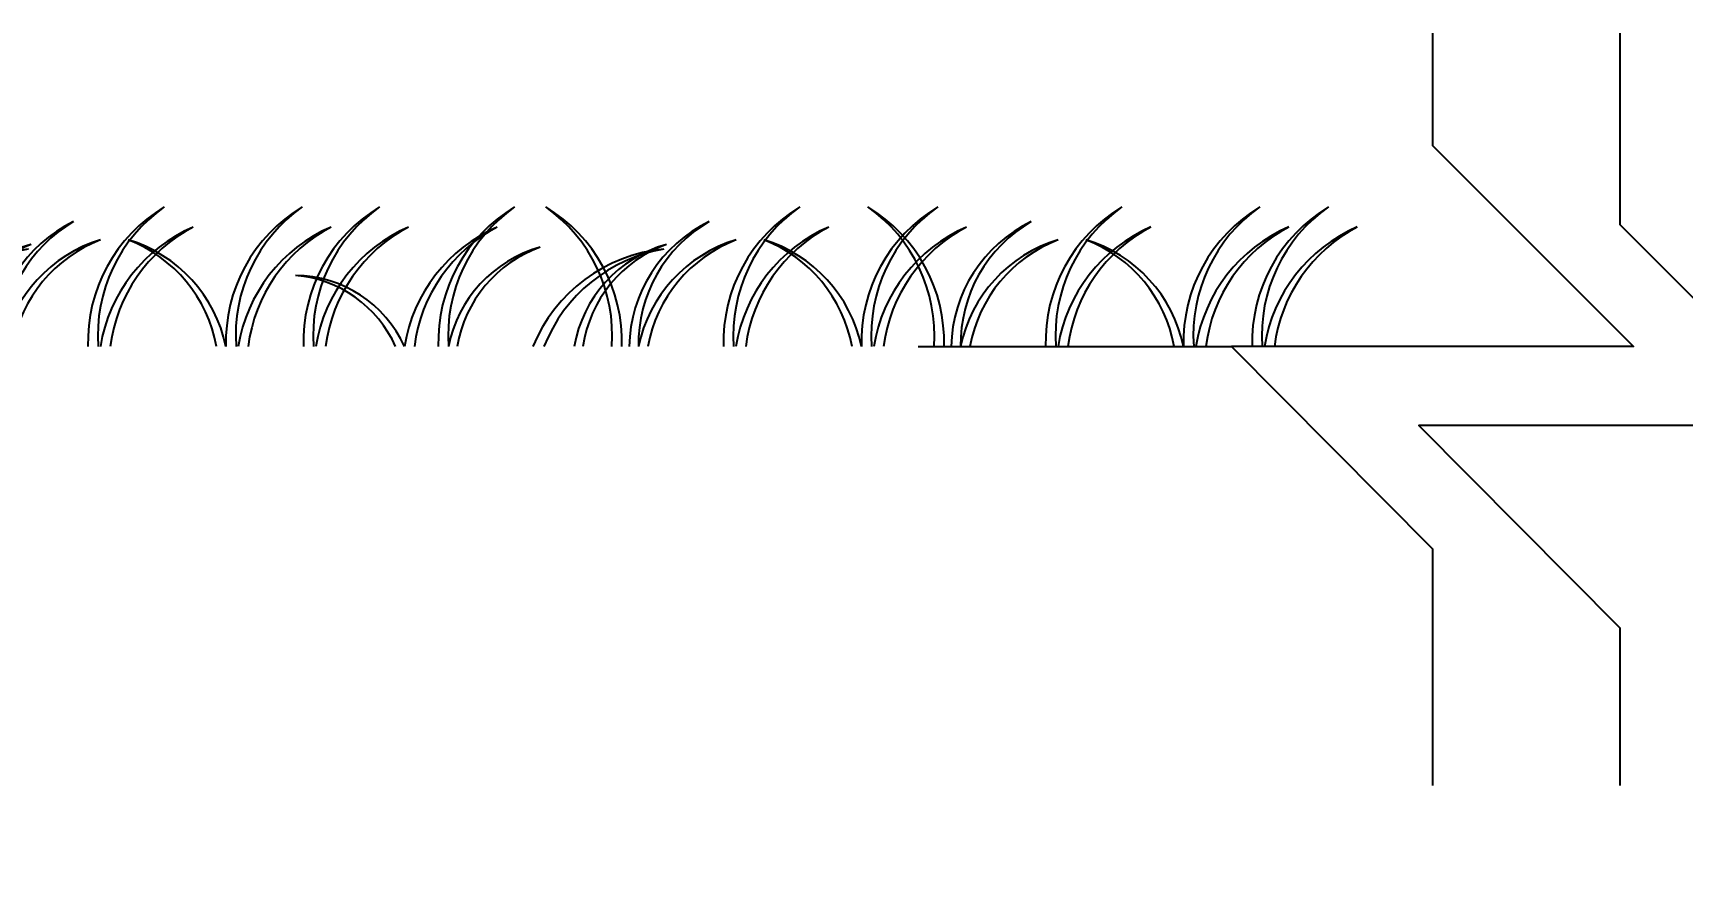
# Model space of a CAD drawing. Header units: millimetres. Extents: x 3633 to 4629, y 3430 to 3787.
# Drawn here: x 3904.27 to 3917.42, y 3708.35 to 3715.08 of the extents above; entities that cross this region are included whole.
import ezdxf

# ---------------------------------------------------------------- set-up
doc = ezdxf.new("R2010")
doc.units = ezdxf.units.MM
doc.styles.add('СПДС', font='isocpeur.ttf')
doc.dimstyles.new('СПДС', dxfattribs={"dimtxt": 1.25, "dimasz": 0.75, "dimexe": 0.3, "dimexo": 0.2, "dimgap": 0.3, "dimtad": 1, "dimrnd": 0.05, "dimzin": 1, "dimtxsty": 'СПДС', "dimblk": 'ARCHTICK', "dimcen": 0.6, "dimclrd": 7, "dimclre": 7, "dimclrt": 7, "dimazin": 0, "dimtfac": 1, "dimtmove": 1, "dimatfit": 3, "dimldrblk": 'OBLIQUE', "dimfxl": 1, "dimlwd": -1, "dimlwe": -1, "dimarcsym": 0})

# ---------------------------------------------------------------- blocks, each defined once
blk = doc.blocks.new('grass')
at = {"color": 0}
for centre, radius, start, end in [((283.4, 7.6), 250.6, 120.9153, 181.7436), ((299.1, 17.8), 250.6, 125.1975, 184.082), ((498.8, 7.6), 250.6, 120.9153, 181.7436), ((514.5, 17.8), 250.6, 125.1975, 184.082), ((290.9, 7.6), 250.6, 358.2564, 59.0847), ((275.2, 17.8), 250.6, 355.918, 54.8025), ((953.9, 7.6), 250.6, 120.9153, 181.7436), ((969.6, 17.8), 250.6, 125.1975, 184.082), ((1174, 7.6), 250.6, 120.9153, 181.7436), ((1189.7, 17.8), 250.6, 125.1975, 184.082), ((300.2, -39.5), 250.6, 113.3716, 170.93), ((317.1, -31.4), 250.6, 117.6539, 172.7928), ((441.8, -39.5), 250.6, 113.3716, 170.93), ((458.7, -31.4), 250.6, 117.6539, 172.7928), ((778.4, -4.1), 225.6, 115.7068, 178.9593), ((793.3, 3.8), 225.6, 119.989, 180.9593), ((970.7, -39.5), 250.6, 113.3716, 170.93), ((987.6, -31.4), 250.6, 117.6539, 172.7928), ((1190.7, -39.5), 250.6, 113.3716, 170.93), ((1207.6, -31.4), 250.6, 117.6539, 172.7928), ((465.3, -38.9), 204.5, 105.3788, 169.0232), ((479.8, -34.3), 204.5, 109.661, 170.3333), ((666.7, -34.5), 204.5, 105.3788, 170.2977), ((681.3, -29.9), 204.5, 109.661, 171.6027), ((788.6, -45.9), 225.6, 106.7576, 168.2484), ((804.6, -40.5), 225.6, 111.0398, 169.6613), ((702.6, -45.9), 225.6, 11.7516, 73.2424), ((686.6, -40.5), 225.6, 10.3387, 68.9602), ((631.6, -94.2), 250.6, 95.3506, 157.9162), ((650.1, -91.8), 250.6, 99.6328, 158.5173), ((18.2, -79.9), 193.4, 24.414, 89.3231), ((3.8, -79.2), 193.4, 24.1831, 85.0409)]:
    blk.add_arc(centre, radius, start, end, dxfattribs=at)
blk = doc.blocks.new('_ArchTick')
at = {"color": 0, "linetype": 'ByBlock', "const_width": 0.15}
blk.add_lwpolyline([(-0.5, -0.5), (0.5, 0.5)], dxfattribs=at)
blk = doc.blocks.new('*D269')
at = {"color": 7, "transparency": 16777216}
for p, q in [((3891.046, 3712.178), (3891.046, 3693.158)), ((3942.807, 3710.178), (3942.807, 3693.158)), ((3942.807, 3693.758), (3891.046, 3693.758))]:
    blk.add_line(p, q, dxfattribs=at)
at = {"layer": 'Defpoints', "color": 0, "transparency": 16777216}
for p in [(3891.046, 3712.578), (3942.807, 3710.578), (3891.046, 3693.758)]:
    blk.add_point(p, dxfattribs=at)
at = {"color": 7, "transparency": 16777216, "xscale": 1.5, "yscale": 1.5, "zscale": 1.5, "rotation": 180}
blk.add_blockref('_ArchTick', (3891.046, 3693.758), dxfattribs=at)
at = {"color": 7, "transparency": 16777216, "xscale": 1.5, "yscale": 1.5, "zscale": 1.5}
blk.add_blockref('_ArchTick', (3942.807, 3693.758), dxfattribs=at)
at = {"color": 7, "transparency": 16777216, "insert": (3916.927, 3695.858), "char_height": 2.5, "attachment_point": 5, "style": 'СПДС'}
blk.add_mtext('0,00-21,00', dxfattribs=at)
blk = doc.blocks.new('_Oblique')
at = {"color": 0, "linetype": 'ByBlock', "lineweight": -2}
blk.add_line((-0.5, -0.5), (0.5, 0.5), dxfattribs=at)

msp = doc.modelspace()

# ---------------------------------------------------------------- linework, layer by layer
at = {"color": 0}
msp.add_line((3911.328, 3712.578), (3913.828, 3712.578), dxfattribs=at)
at = {"color": 0, "lineweight": -3, "ltscale": 0.5}
for points in [[(3915.432, 3715.078), (3915.432, 3714.182), (3917.037, 3712.578), (3913.828, 3712.578), (3915.432, 3710.964), (3915.432, 3709.078)], [(3916.928, 3715.078), (3916.928, 3713.551), (3918.532, 3711.947), (3915.324, 3711.947), (3916.928, 3710.333), (3916.928, 3709.078)]]:
    msp.add_lwpolyline(points, dxfattribs=at)
at = {"color": 0}
for centre, radius, start, end in [((3910.283, 3712.616), 1.253, 358.2564, 59.0847), ((3910.205, 3712.668), 1.253, 355.918, 54.8025), ((3913.598, 3712.616), 1.253, 120.9153, 181.7436), ((3913.677, 3712.668), 1.253, 125.1975, 184.082), ((3914.698, 3712.616), 1.253, 120.9153, 181.7436), ((3914.777, 3712.668), 1.253, 125.1975, 184.082), ((3915.246, 3712.616), 1.253, 120.9153, 181.7436), ((3915.324, 3712.668), 1.253, 125.1975, 184.082), ((3912.72, 3712.558), 1.128, 115.7068, 178.9593), ((3912.795, 3712.597), 1.128, 119.989, 180.9593), ((3912.771, 3712.349), 1.128, 106.7576, 168.2484), ((3912.851, 3712.376), 1.128, 111.0398, 169.6613), ((3913.682, 3712.381), 1.253, 113.3716, 170.93), ((3913.766, 3712.421), 1.253, 117.6539, 172.7928), ((3912.341, 3712.349), 1.128, 11.7516, 73.2424), ((3912.262, 3712.376), 1.128, 10.3387, 68.9602), ((3914.782, 3712.381), 1.253, 113.3716, 170.93), ((3914.867, 3712.421), 1.253, 117.6539, 172.7928), ((3915.329, 3712.381), 1.253, 113.3716, 170.93), ((3915.414, 3712.421), 1.253, 117.6539, 172.7928)]:
    msp.add_arc(centre, radius, start, end, dxfattribs=at)

# ---------------------------------------------------------------- block references
at = {"color": 0, "xscale": 0.005, "yscale": 0.005, "zscale": 0.005}
for p in [(3901.187, 3712.578), (3906.258, 3712.578)]:
    msp.add_blockref('grass', p, dxfattribs=at)

# ---------------------------------------------------------------- dimensions: what is measured, and where the dimension line sits
at = {"color": 0}
dim = msp.add_linear_dim(base=(3891.046, 3693.758), p1=(3942.807, 3710.578), p2=(3891.046, 3712.578), angle=180, text='0,00-21,00', dimstyle='СПДС', override={"dimscale": 2, "dimlfac": 0.2}, dxfattribs=at)
dim.commit()
dim.dimension.update_dxf_attribs({"geometry": '*D269', "text_midpoint": (3916.927, 3695.858)})

doc.saveas('drawing.dxf')
